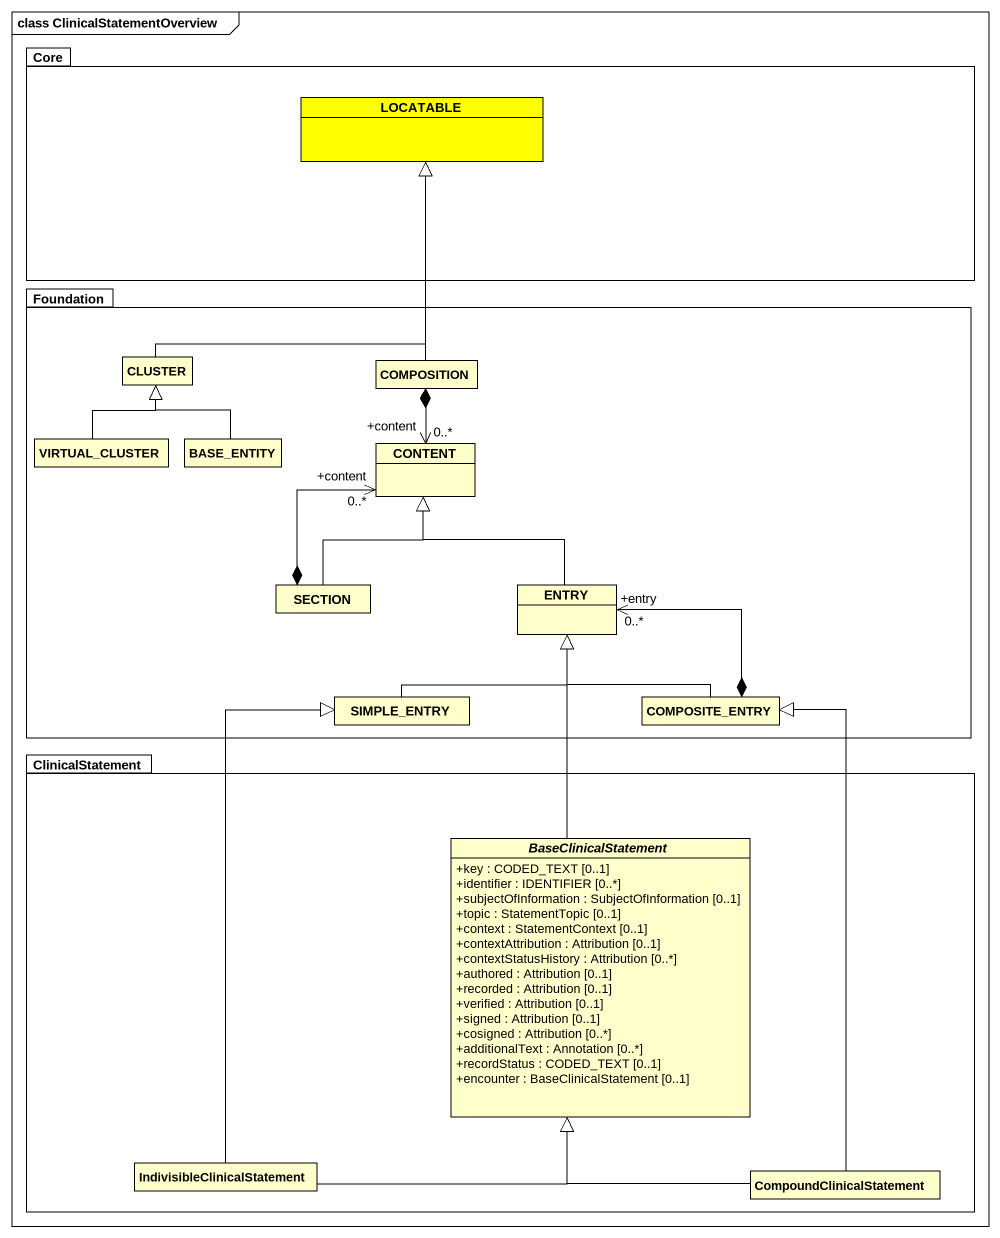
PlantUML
@startuml
mainframe class ClinicalStatementOverview
hide circle
hide empty members
skinparam classAttributeIconSize 0
package Core {
  class LOCATABLE #FFFF00
}
package Foundation {
  class CLUSTER
  class COMPOSITION
  class VIRTUAL_CLUSTER
  class BASE_ENTITY
  class CONTENT
  class SECTION
  class ENTRY
  class SIMPLE_ENTRY
  class COMPOSITE_ENTRY
}
package ClinicalStatement {
  abstract class BaseClinicalStatement {
    +key : CODED_TEXT [0..1]
    +identifier : IDENTIFIER [0..*]
    +subjectOfInformation : SubjectOfInformation [0..1]
    +topic : StatementTopic [0..1]
    +context : StatementContext [0..1]
    +contextAttribution : Attribution [0..1]
    +contextStatusHistory : Attribution [0..*]
    +authored : Attribution [0..1]
    +recorded : Attribution [0..1]
    +verified : Attribution [0..1]
    +signed : Attribution [0..1]
    +cosigned : Attribution [0..*]
    +additionalText : Annotation [0..*]
    +recordStatus : CODED_TEXT [0..1]
    +encounter : BaseClinicalStatement [0..1]
  }
  class IndivisibleClinicalStatement
  class CompoundClinicalStatement
}
CLUSTER -up-|> LOCATABLE
COMPOSITION -up-|> LOCATABLE
COMPOSITION *--> "+content\n0..*" CONTENT
VIRTUAL_CLUSTER -up-|> CLUSTER
BASE_ENTITY -up-|> CLUSTER
SECTION -up-|> CONTENT
SECTION *-up-> "+content\n0..*" CONTENT
ENTRY -up-|> CONTENT
SIMPLE_ENTRY -up-|> ENTRY
COMPOSITE_ENTRY -up-|> ENTRY
COMPOSITE_ENTRY *-up-> "+entry\n0..*" ENTRY
BaseClinicalStatement -up-|> ENTRY
IndivisibleClinicalStatement -up-|> SIMPLE_ENTRY
IndivisibleClinicalStatement -right-|> BaseClinicalStatement
CompoundClinicalStatement -up-|> COMPOSITE_ENTRY
CompoundClinicalStatement -up-|> BaseClinicalStatement
@enduml
